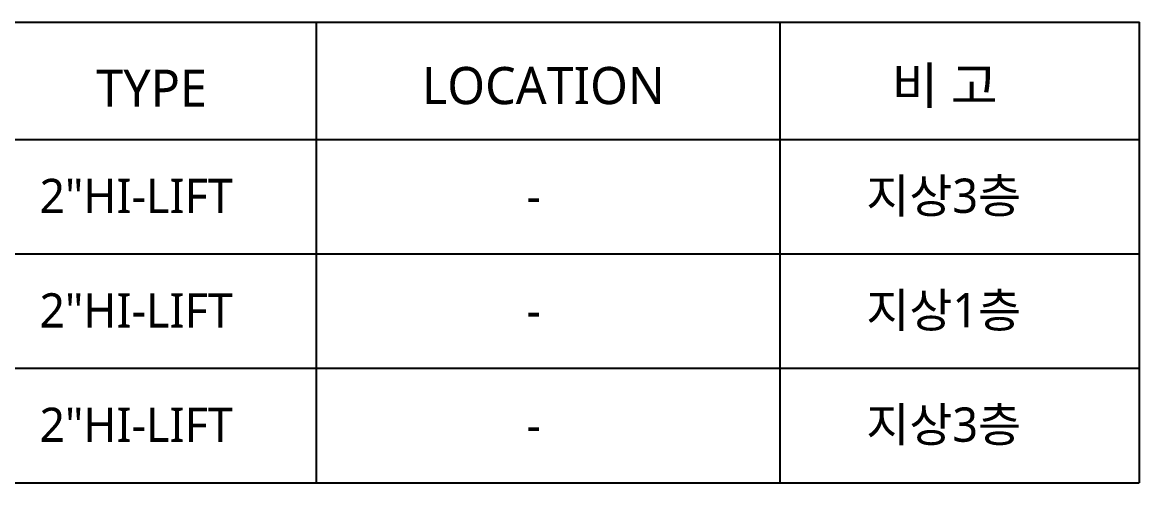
# Model space of a CAD drawing. Header units: millimetres. Extents: x 909 to 159266, y 137 to 21462.
# Drawn here: x 116258 to 120151, y 19610 to 21215 of the extents above; entities that cross this region are included whole.
import ezdxf

# ---------------------------------------------------------------- set-up
doc = ezdxf.new("R2010")
doc.units = ezdxf.units.MM
doc.header["$LTSCALE"] = 50
doc.header["$MEASUREMENT"] = 0
doc.layers.add('TEXT4', color=4, linetype='Continuous')
doc.styles.add('울릉도M', font='NanumGothic.ttf')

msp = doc.modelspace()

# ---------------------------------------------------------------- linework, layer by layer
for p, q in [((112030.1, 21215.4), (120151.2, 21215.4)), ((117281.8, 21215.4), (117281.8, 19610)), ((118897.7, 21215.4), (118897.7, 19610)), ((120149.5, 21215.4), (120149.5, 19610)), ((112030.1, 20807.1), (120151.2, 20807.1)), ((112030.1, 20408.1), (120149.5, 20408.1)), ((112030.1, 20009), (120149.5, 20009)), ((112030.1, 19610), (120149.5, 19610))]:
    msp.add_line(p, q)

# ---------------------------------------------------------------- texts
at = {"layer": 'TEXT4', "style": '울릉도M'}
for s, height, p in [('LOCATION', 129.69, (117650.1, 20930)), ('비 고', 129.69, (119286.9, 20930)), ('TYPE', 129.69, (116515.9, 20921.1)), ('지상3층', 119.71, (119198.5, 20550.8)), ('2"HI-LIFT', 119.71, (116317.9, 20550)), ('-', 119.7, (118014.5, 20550)), ('지상1층', 119.71, (119198.5, 20151.7)), ('2"HI-LIFT', 119.71, (116317.9, 20150.9)), ('-', 119.7, (118014.5, 20150.9)), ('2"HI-LIFT', 119.71, (116317.9, 19751.9)), ('지상3층', 119.71, (119198.5, 19752.7)), ('-', 119.7, (118014.5, 19751.9))]:
    msp.add_text(s, height=height, dxfattribs=at).set_placement(p)

doc.saveas('drawing.dxf')
